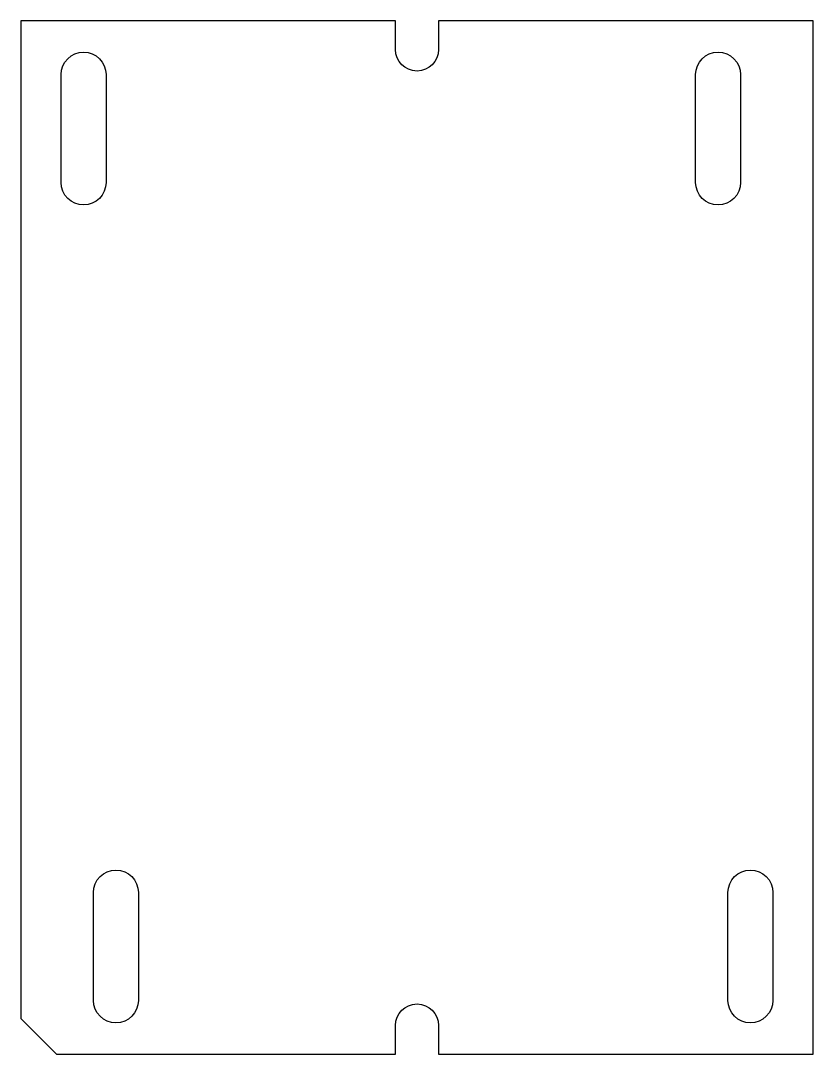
# Model space of a CAD drawing. Header units: millimetres. Extents: x -22.1 to 22.1, y -28.8 to 28.8.
import ezdxf

# ---------------------------------------------------------------- set-up
doc = ezdxf.new("R2010")
doc.units = ezdxf.units.MM

msp = doc.modelspace()

# ---------------------------------------------------------------- linework, layer by layer
for points in [[(-1.2, 28.75), (-22.05, 28.75), (-22.05, -26.75), (-20.05, -28.75), (-1.2, -28.75), (-1.2, -27.15, -1), (1.2, -27.15), (1.2, -28.75), (22.05, -28.75), (22.05, 28.75), (1.2, 28.75), (1.2, 27.15, -1), (-1.2, 27.15)], [(-19.8, 25.75, -1), (-17.3, 25.75), (-17.3, 19.75, -1), (-19.8, 19.75)], [(18, 25.75), (18, 19.75, -1), (15.5, 19.75), (15.5, 25.75, -1)], [(-15.5, -25.75, -1), (-18, -25.75), (-18, -19.75, -1), (-15.5, -19.75)], [(17.3, -25.75), (17.3, -19.75, -1), (19.8, -19.75), (19.8, -25.75, -1)]]:
    msp.add_lwpolyline(points, format="xyb", close=True)

doc.saveas('drawing.dxf')
